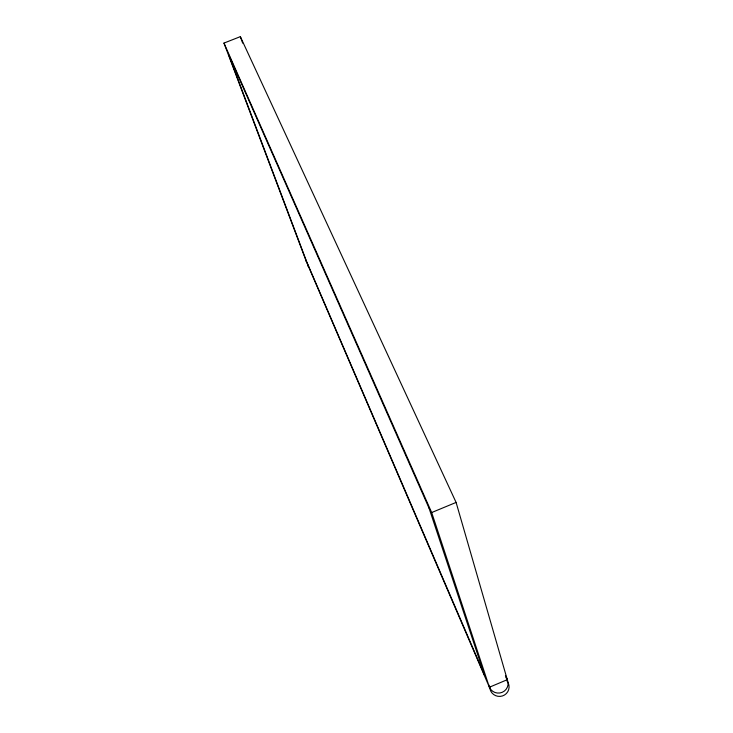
<?xml version="1.0" encoding="UTF-8"?>
<svg xmlns="http://www.w3.org/2000/svg" width="733" height="733" viewBox="0 0 733 733"><rect width="100%" height="100%" fill="white"/><g stroke="black" fill="none" stroke-linecap="round" stroke-linejoin="round"><path stroke-width="1.1" d="M489.397 687.233L507.291 679.683L456.1 502.426L240.342 36.65L223.968 43.082L306.385 261.617L489.397 687.233L431.673 512.541L223.968 43.082M431.673 512.541L456.1 502.426M505.44 675.505L507.291 679.683M240.342 36.65L242.669 43.11M506.97 680.948A9.676 9.538 6.1 0 1 502.453 695.947A9.676 9.538 6.1 0 1 489.745 686.519M505.981 677.539A9.74 9.584 3.3 0 1 502.215 692.318A9.74 9.584 3.3 0 1 488.719 684.814M308.868 267.353A7.055 5.113 -20.1 0 1 307.823 264.915M307.127 262.744A7.092 5.113 -20.1 0 1 306.082 260.307M429.052 508.171L228.751 54.929L306.66 261.681L484.476 675.001L429.052 508.171"/></g></svg>
